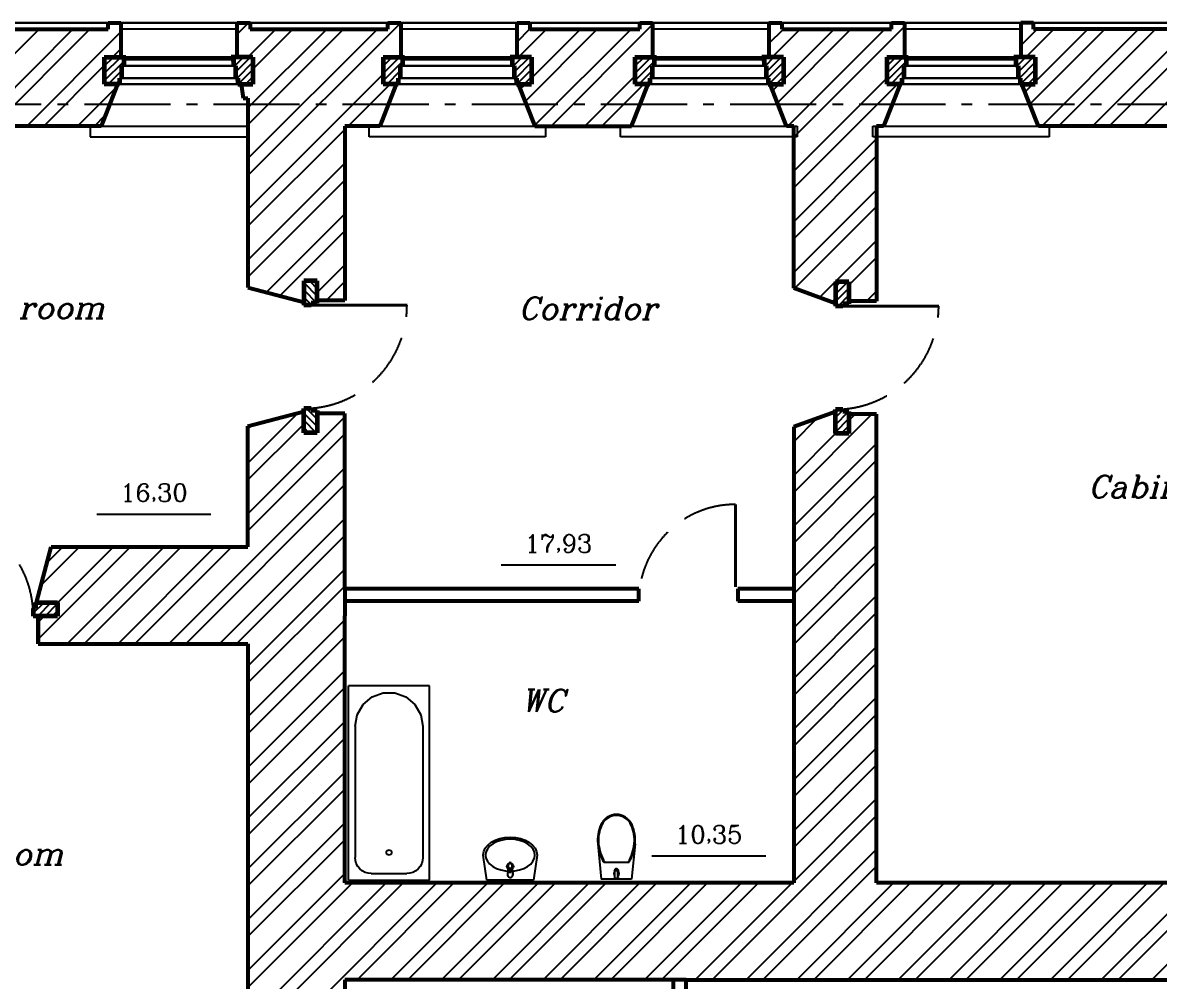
# Model space of a CAD drawing. Header units: millimetres. Extents: x 60 to 102290, y 34 to 65730.
# Drawn here: x 64917 to 75478, y 17427 to 26333 of the extents above; entities that cross this region are included whole.
import ezdxf
from ezdxf.enums import TextEntityAlignment as Align

# ---------------------------------------------------------------- set-up
doc = ezdxf.new("R2010")
doc.units = ezdxf.units.MM
doc.linetypes.add('GOST2.303 4', pattern=[7, 5, -2, 0])
doc.linetypes.add('GOST2.303 6', pattern=[12, 8, -1.5, 1, -1.5])
doc.layers.add('axes', color=40, linetype='GOST2.303 6')
doc.layers.add('text', color=177, linetype='Continuous')
doc.styles.add('GOST 2.304', font='romanc.shx', dxfattribs={"oblique": 15})

msp = doc.modelspace()

# ---------------------------------------------------------------- linework, layer by layer
at = {"lineweight": 30, "ltscale": 100}
for p, q in [((61880.6, 26333.3), (100600.6, 26333.3)), ((71850.3, 26333.3), (71850.3, 26083.3)), ((67275.3, 26273.3), (67040.3, 26273.3)), ((68050.6, 26273.3), (68300.6, 26273.3)), ((69860.6, 26273.3), (69640.6, 26273.3)), ((72200.6, 26273.3), (71980.6, 26273.3)), ((72730.6, 26273.3), (72980.6, 26273.3)), ((74540.6, 26273.3), (74320.6, 26273.3)), ((65875.3, 26013.3), (66854.9, 26013.3)), ((65875.3, 25990.3), (66854.9, 25990.3)), ((68465.3, 26013.3), (69444.9, 26013.3)), ((68465.3, 25990.3), (69444.9, 25990.3)), ((70770.3, 26075.8), (70770.3, 26020.8)), ((70805.3, 26013.3), (71784.9, 26013.3)), ((70805.3, 25990.3), (71784.9, 25990.3)), ((73145.3, 26013.3), (74124.9, 26013.3)), ((73145.3, 25990.3), (74124.9, 25990.3)), ((65855.3, 25934.3), (66874.9, 25934.3)), ((68445.3, 25934.3), (69464.9, 25934.3)), ((70785.3, 25934.3), (71804.9, 25934.3)), ((73125.3, 25934.3), (74144.9, 25934.3)), ((65835.3, 25819.3), (66894.9, 25819.3)), ((68425.3, 25819.3), (69484.9, 25819.3)), ((70765.3, 25819.3), (71824.9, 25819.3)), ((73105.3, 25819.3), (74164.9, 25819.3)), ((65815.3, 25763.3), (66914.9, 25763.3)), ((68405.3, 25763.3), (69504.9, 25763.3)), ((70745.3, 25763.3), (71844.9, 25763.3)), ((71912.9, 25633.3), (71885.3, 25703.3)), ((73017.4, 25633.3), (73045, 25703.3)), ((73085.3, 25763.3), (74184.9, 25763.3)), ((67010.3, 25623.3), (67010.3, 25373.3)), ((72850.6, 23876.3), (72850.6, 24126.3)), ((67910.3, 23753.3), (67910.3, 23873.3)), ((72850.6, 23866.3), (72850.6, 23746.3)), ((72468.1, 23724.3), (72210.6, 23818.7)), ((67660.3, 23753.3), (67910.3, 23753.3)), ((67270.3, 22652.3), (67390.3, 22683.9)), ((67010.3, 22454.3), (67010.3, 22583.8)), ((67910.3, 22323.3), (67910.3, 22573.3)), ((72080.6, 22577.3), (72080.6, 22447.3)), ((65321, 21463.3), (65441, 21463.3)), ((65147.3, 21333.3), (65115.6, 21213.3)), ((65113, 21203.3), (65081.4, 21083.3)), ((65061, 20563.3), (65061, 20813.3)), ((65181, 20563.3), (65061, 20563.3)), ((65311, 20563.3), (65191, 20563.3)), ((65571, 20563.3), (65321, 20563.3))]:
    msp.add_line(p, q, dxfattribs=at)
at = {"lineweight": 53, "ltscale": 40}
for p, q in [((65710.3, 26273.3), (65710.3, 26333.3)), ((65710.3, 26333.3), (65830.3, 26333.3)), ((65830.3, 26333.3), (65830.3, 26013.3)), ((66910.3, 26013.3), (66910.3, 26333.3)), ((66910.3, 26333.3), (67030.3, 26333.3)), ((67030.3, 26333.3), (67030.3, 26273.3)), ((68310.3, 26273.3), (68310.3, 26333.3)), ((68310.3, 26333.3), (68430.3, 26333.3)), ((68430.3, 26333.3), (68430.3, 26013.3)), ((69510.3, 26013.3), (69510.3, 26333.3)), ((69510.3, 26333.3), (69630.3, 26333.3)), ((69630.3, 26333.3), (69630.3, 26273.3)), ((70650.3, 26273.3), (70650.3, 26333.3)), ((70650.3, 26333.3), (70770.3, 26333.3)), ((70770.3, 26333.3), (70770.3, 26013.3)), ((71850.3, 26333.3), (71970.3, 26333.3)), ((71850.3, 26333.3), (71850.3, 26013.3)), ((71970.3, 26333.3), (71970.3, 26273.3)), ((72990.3, 26273.3), (72990.3, 26333.3)), ((72990.3, 26333.3), (73110.3, 26333.3)), ((73110.3, 26333.3), (73110.3, 26013.3)), ((74310.3, 26333.3), (74190.3, 26333.3)), ((74190.3, 26333.3), (74190.3, 26013.3)), ((74310.3, 26273.3), (74310.3, 26333.3)), ((64415.7, 26273.3), (65710.3, 26273.3)), ((67030.3, 26273.3), (68310.3, 26273.3)), ((69630.3, 26273.3), (70650.3, 26273.3)), ((71970.3, 26273.3), (72990.3, 26273.3)), ((75850.3, 26273.3), (74310.3, 26273.3)), ((65798.6, 25763.3), (65644.9, 25373.3)), ((66945.6, 25763.3), (66966.6, 25633.3)), ((68388.6, 25763.3), (68234.9, 25373.3)), ((69521.6, 25763.3), (69675.3, 25373.3)), ((70574.9, 25373.3), (70728.6, 25763.3)), ((72015.3, 25373.3), (71861.6, 25763.3)), ((73068.6, 25763.3), (72914.9, 25373.3)), ((74355.3, 25373.3), (74201.6, 25763.3)), ((66966.6, 25633.3), (67010.3, 25633.3)), ((67010.3, 25633.3), (67010.3, 23873.8)), ((65644.9, 25373.3), (64475.7, 25373.3)), ((68234.9, 25373.3), (67910.6, 25373.3)), ((67910.6, 25373.3), (67910.6, 23753.3)), ((69675.3, 25373.3), (70574.9, 25373.3)), ((72080.6, 25373.3), (72015.3, 25373.3)), ((72080.6, 23866.3), (72080.6, 25373.3)), ((72914.9, 25373.3), (72850.6, 25373.3)), ((72850.6, 25373.3), (72850.6, 23746.3)), ((75774.9, 25373.3), (74355.3, 25373.3)), ((67010.3, 23873.8), (67527.8, 23737.5)), ((72468.1, 23724.3), (72080.6, 23866.3)), ((67910.6, 23753.3), (67652.8, 23753.3)), ((72850.6, 23746.3), (72593.1, 23746.3)), ((67010.3, 22583.8), (67527.8, 22720.1)), ((72468.1, 22719.3), (72080.6, 22577.3)), ((67910.3, 22703.3), (67652.8, 22703.3)), ((67910.3, 21073.3), (67910.3, 22703.3)), ((72850.6, 22696.3), (72593.1, 22696.3)), ((72850.6, 18340.5), (72850.6, 22696.3)), ((67010.3, 21463.3), (67010.3, 22583.8)), ((72080.6, 22577.3), (72080.6, 21073.3)), ((65045.2, 20945.8), (65181.5, 21463.3)), ((65181.5, 21463.3), (67010.3, 21463.3)), ((67910.3, 21073.3), (67910.3, 20823.3)), ((70640.6, 21073.3), (67910.3, 21073.3)), ((70640.6, 20957.5), (70640.6, 21073.3)), ((72080.6, 21073.3), (71560.6, 21073.3)), ((71560.6, 21073.3), (71560.6, 20957.5)), ((72080.6, 21073.3), (72080.6, 20823.3)), ((70640.6, 20957.5), (67910.3, 20957.5)), ((72080.6, 20957.5), (71560.6, 20957.5)), ((65061, 20563.3), (65061, 20820.8)), ((65061, 20820.8), (65061, 20563.3)), ((67910.3, 18340.5), (67910.3, 20823.3)), ((72080.6, 20823.3), (72080.6, 18340.5)), ((65061, 20563.3), (67010.3, 20563.3)), ((67010.3, 20563.3), (67010.3, 16653.3)), ((72080.6, 18340.5), (67910.3, 18340.5)), ((78060.6, 18340.5), (72850.6, 18340.5)), ((71080.3, 17440.5), (67910.3, 17440.5)), ((67910.3, 17440.5), (67910.3, 15093.3)), ((70964.5, 15542.5), (70964.5, 17440.5)), ((71080.3, 15426.6), (71080.3, 17440.5)), ((71080.3, 17440.5), (78060.6, 17440.5))]:
    msp.add_line(p, q, dxfattribs=at)
at = {"lineweight": 25, "ltscale": 100}
for p, q in [((66910.3, 26228), (67015.6, 26333.3)), ((67010.3, 24913.6), (68430, 26333.3)), ((69827.3, 25373.3), (70770.3, 26316.3)), ((72080.6, 25269.3), (73110.3, 26299)), ((75013.4, 25373.3), (75970.3, 26330.2)), ((64389.2, 25592.8), (65069.7, 26273.3)), ((64484.1, 25373.3), (65384.1, 26273.3)), ((64641.2, 25373.3), (65541.2, 26273.3)), ((64955.5, 25373.3), (65830.3, 26248.1)), ((66910.3, 26273.3), (65830.3, 26273.3)), ((67009.9, 26013.3), (67269.9, 26273.3)), ((67010.3, 25542.2), (67741.4, 26273.3)), ((67010.3, 25070.8), (68212.8, 26273.3)), ((67010.3, 25385.1), (67898.5, 26273.3)), ((67054.9, 25901.2), (67427.1, 26273.3)), ((69510.3, 26273.3), (68430.3, 26273.3)), ((69510.3, 26156.4), (69630.3, 26276.4)), ((69524.4, 26013.3), (69784.4, 26273.3)), ((69585, 25602.5), (70255.8, 26273.3)), ((69644.9, 25819.6), (70098.7, 26273.3)), ((69673.8, 25377), (70570.2, 26273.3)), ((71850.3, 26273.3), (70770.3, 26273.3)), ((71850.3, 26139.1), (71984.5, 26273.3)), ((71881.7, 26013.3), (72141.7, 26273.3)), ((71929.9, 25590), (72613.2, 26273.3)), ((71984.9, 25802.2), (72456, 26273.3)), ((72027.5, 25373.3), (72927.5, 26273.3)), ((74190.3, 26273.3), (73110.3, 26273.3)), ((74190.3, 26121.7), (74341.9, 26273.3)), ((74239, 26013.3), (74499, 26273.3)), ((74274.8, 25577.6), (74970.5, 26273.3)), ((74324.9, 25784.9), (74813.3, 26273.3)), ((74384.8, 25373.3), (75284.8, 26273.3)), ((74541.9, 25373.3), (75441.9, 26273.3)), ((74856.2, 25373.3), (75756.3, 26273.3)), ((65752.7, 26013.3), (65830.3, 26090.9)), ((65675.3, 25995.8), (65692.8, 26013.3)), ((65675.3, 25928.4), (65760.2, 26013.3)), ((65675.3, 25861.1), (65827.5, 26013.3)), ((65871.9, 25990.3), (65875.3, 25993.7)), ((66874.9, 25988.1), (66900.1, 26013.3)), ((66888.5, 25934.3), (66967.5, 26013.3)), ((66894.9, 25873.4), (67034.8, 26013.3)), ((68265.3, 25995.8), (68282.8, 26013.3)), ((68265.3, 25928.4), (68350.2, 26013.3)), ((68265.3, 25861.1), (68417.5, 26013.3)), ((68424.3, 26013.3), (68430.3, 26019.3)), ((68461.9, 25990.3), (68465.3, 25993.7)), ((69464.9, 25988.1), (69490.1, 26013.3)), ((69478.5, 25934.3), (69557.5, 26013.3)), ((69484.9, 25873.4), (69624.8, 26013.3)), ((70605.3, 25995.8), (70622.8, 26013.3)), ((70605.3, 25928.4), (70690.2, 26013.3)), ((70605.3, 25861.1), (70757.5, 26013.3)), ((70801.9, 25990.3), (70805.3, 25993.7)), ((71804.9, 25988.1), (71830.1, 26013.3)), ((71818.5, 25934.3), (71897.5, 26013.3)), ((71824.9, 25873.4), (71964.8, 26013.3)), ((72945.3, 25995.8), (72962.8, 26013.3)), ((72945.3, 25928.4), (73030.2, 26013.3)), ((72945.3, 25861.1), (73097.5, 26013.3)), ((73141.9, 25990.3), (73145.3, 25993.7)), ((74144.9, 25988.1), (74170.1, 26013.3)), ((74158.5, 25934.3), (74237.5, 26013.3)), ((74164.9, 25873.4), (74304.8, 26013.3)), ((65112.7, 25373.3), (65675.3, 25935.9)), ((65675.3, 25793.7), (65855.3, 25973.7)), ((65712.2, 25763.3), (65835.3, 25886.4)), ((66908.2, 25819.3), (67054.9, 25966.1)), ((66919.5, 25763.3), (67054.9, 25898.7)), ((68265.3, 25793.7), (68445.3, 25973.7)), ((68302.2, 25763.3), (68425.3, 25886.4)), ((69498.2, 25819.3), (69644.9, 25966.1)), ((69509.5, 25763.3), (69644.9, 25898.7)), ((70605.3, 25793.7), (70785.3, 25973.7)), ((70642.2, 25763.3), (70765.3, 25886.4)), ((71838.2, 25819.3), (71984.9, 25966.1)), ((71849.5, 25763.3), (71984.9, 25898.7)), ((72945.3, 25793.7), (73125.3, 25973.7)), ((72982.2, 25763.3), (73105.3, 25886.4)), ((74178.2, 25819.3), (74324.9, 25966.1)), ((74189.5, 25763.3), (74324.9, 25898.7)), ((65779.6, 25763.3), (65815.3, 25799)), ((66986.9, 25763.3), (67054.9, 25831.4)), ((67010.3, 24599.3), (68265.3, 25854.3)), ((68369.6, 25763.3), (68405.3, 25799)), ((69576.9, 25763.3), (69644.9, 25831.4)), ((70141.6, 25373.3), (70605.3, 25837)), ((70709.6, 25763.3), (70745.3, 25799)), ((71916.9, 25763.3), (71984.9, 25831.4)), ((72080.6, 24955), (72945.3, 25819.7)), ((73049.6, 25763.3), (73085.3, 25799)), ((74256.9, 25763.3), (74324.9, 25831.4)), ((75327.7, 25373.3), (75805.3, 25850.9)), ((65427, 25373.3), (65786.6, 25733)), ((67054.2, 25763.3), (67054.9, 25764)), ((67941.5, 25373.3), (68331.5, 25763.3)), ((69540.6, 25715.2), (69588.7, 25763.3)), ((69644.2, 25763.3), (69644.9, 25764)), ((70298.8, 25373.3), (70688.8, 25763.3)), ((71885.5, 25702.8), (71946, 25763.3)), ((71984.2, 25763.3), (71984.9, 25764)), ((72080.6, 24797.9), (73046.1, 25763.3)), ((74230.4, 25690.4), (74303.3, 25763.3)), ((74324.2, 25763.3), (74324.9, 25764)), ((65584.1, 25373.3), (65684.5, 25473.6)), ((65644.9, 25373.3), (65544.9, 25373.3)), ((65544.9, 25373.3), (65544.9, 25273.3)), ((65644.9, 25373.3), (67010.3, 25373.3)), ((68135, 25273.3), (68135, 25373.3)), ((68135, 25373.3), (69775.3, 25373.3)), ((68234.9, 25373.3), (69675.3, 25373.3)), ((69675.3, 25373.3), (69775.3, 25373.3)), ((69775.3, 25373.3), (69775.3, 25273.3)), ((70472.4, 25273.3), (70472.4, 25373.3)), ((70472.4, 25373.3), (72112.7, 25373.3)), ((70574.9, 25373.3), (72015.3, 25373.3)), ((72012.7, 25373.3), (72112.7, 25373.3)), ((72112.7, 25373.3), (72112.7, 25273.3)), ((72815, 25273.3), (72815, 25373.3)), ((72815, 25373.3), (74455.3, 25373.3)), ((72914.9, 25373.3), (74355.3, 25373.3)), ((74355.3, 25373.3), (74455.3, 25373.3)), ((74455.3, 25373.3), (74455.3, 25273.3)), ((65544.9, 25273.3), (67010.3, 25273.3)), ((67010.3, 24442.1), (67910.6, 25342.5)), ((69775.3, 25273.3), (68135, 25273.3)), ((72112.7, 25273.3), (70472.4, 25273.3)), ((72080.6, 24483.6), (72850.6, 25253.6)), ((74455.3, 25273.3), (72815, 25273.3)), ((67010.3, 24127.8), (67910.6, 25028.2)), ((72080.6, 24326.4), (72850.6, 25096.4)), ((67010.3, 23970.7), (67910.6, 24871)), ((72080.6, 24012.1), (72850.6, 24782.1)), ((72089, 23863.3), (72850.6, 24624.9)), ((67182.4, 23828.5), (67910.6, 24556.7)), ((67306.8, 23795.7), (67910.6, 24399.6)), ((72319, 23779), (72850.6, 24310.6)), ((67652.8, 23827.4), (67910.6, 24085.3)), ((72593.1, 23896), (72850.6, 24153.5)), ((67527.8, 23919.1), (67652.8, 23794.1)), ((67580.6, 23933.7), (67652.8, 23861.4)), ((67647.9, 23933.7), (67652.8, 23928.8)), ((67735.8, 23753.3), (67910.6, 23928.1)), ((72468.1, 23877.6), (72516.2, 23925.7)), ((72468.1, 23810.2), (72583.6, 23925.7)), ((72468.1, 23742.9), (72593.1, 23867.9)), ((67527.8, 23851.7), (67650.8, 23728.7)), ((67527.8, 23784.4), (67596.8, 23715.4)), ((72434, 23736.8), (72468.1, 23771)), ((72493.3, 23700.7), (72593.1, 23800.5)), ((72757.8, 23746.3), (72850.6, 23839.2)), ((67527.8, 23717), (67536.1, 23708.7)), ((72580.6, 23720.7), (72593.1, 23733.2)), ((67010.3, 22242), (67474.3, 22706)), ((67527.8, 22706.7), (67652.8, 22581.7)), ((67552.9, 22749), (67652.8, 22649.1)), ((67640.3, 22729), (67652.8, 22716.4)), ((72468.1, 22732.6), (72476.5, 22741)), ((72468.1, 22665.3), (72537.1, 22734.3)), ((72468.1, 22597.9), (72591.2, 22721)), ((67010.3, 21770.5), (67910.3, 22670.5)), ((67010.3, 22084.8), (67527.8, 22602.3)), ((67527.8, 22639.4), (67643.2, 22524)), ((72080.6, 21969.1), (72807.9, 22696.3)), ((72080.6, 22440.5), (72296.5, 22656.4)), ((72468.1, 22530.6), (72593.1, 22655.6)), ((72593.1, 22638.7), (72650.7, 22696.3)), ((67010.3, 22556.3), (67047.6, 22593.6)), ((67010.3, 21613.4), (67910.3, 22513.4)), ((67527.8, 22572), (67575.9, 22524)), ((72080.6, 22126.2), (72470.4, 22516)), ((72520.9, 22516), (72593.1, 22588.2)), ((72588.3, 22516), (72593.1, 22520.9)), ((72080.6, 21654.8), (72850.6, 22424.8)), ((66274.5, 20563.3), (67910.3, 22199.1)), ((72080.6, 21497.6), (72850.6, 22267.6)), ((66431.7, 20563.3), (67910.3, 22041.9)), ((72080.6, 21183.3), (72850.6, 21953.3)), ((72080.6, 21026.2), (72850.6, 21796.2)), ((66746, 20563.3), (67910.3, 21727.6)), ((66903.2, 20563.3), (67910.3, 21570.4)), ((65061, 20607), (65917.3, 21463.3)), ((65087, 21104.4), (65445.8, 21463.3)), ((65143.2, 21317.8), (65288.7, 21463.3)), ((65240.3, 20943.5), (65760.2, 21463.3)), ((65331.6, 20563.3), (66231.6, 21463.3)), ((65488.8, 20563.3), (66388.8, 21463.3)), ((65803.1, 20563.3), (66703.1, 21463.3)), ((65960.2, 20563.3), (66860.2, 21463.3)), ((72080.6, 20711.8), (72850.6, 21481.8)), ((67010.3, 20356.1), (67910.3, 21256.1)), ((72080.6, 20554.7), (72850.6, 21324.7)), ((67010.3, 20199), (67910.3, 21099)), ((65015.3, 20845.9), (65115.2, 20945.8)), ((65035.3, 20933.3), (65047.9, 20945.8)), ((65057.6, 20820.8), (65182.6, 20945.8)), ((65124.9, 20820.8), (65240.3, 20936.2)), ((72080.6, 20240.4), (72850.6, 21010.4)), ((65061, 20764.1), (65117.7, 20820.8)), ((65192.3, 20820.8), (65240.3, 20868.9)), ((72080.6, 20083.2), (72850.6, 20853.2)), ((67010.3, 19884.7), (67910.3, 20784.7)), ((67010.3, 19727.5), (67910.3, 20627.5)), ((72080.6, 19768.9), (72850.6, 20538.9)), ((72080.6, 19611.8), (72850.6, 20381.8)), ((67010.3, 19413.2), (67910.3, 20313.2)), ((67010.3, 19256), (67910.3, 20156)), ((72080.6, 19297.5), (72850.6, 20067.5)), ((72080.6, 19140.3), (72850.6, 19910.3)), ((67010.3, 18941.7), (67910.3, 19841.7)), ((67010.3, 18784.6), (67910.3, 19684.6)), ((72080.6, 18826), (72850.6, 19596)), ((72080.6, 18668.8), (72850.6, 19438.8)), ((67010.3, 18470.3), (67910.3, 19370.3)), ((67010.3, 18313.1), (67910.3, 19213.1)), ((72080.6, 18354.5), (72850.6, 19124.5)), ((71323.7, 17440.5), (72850.6, 18967.4)), ((67010.3, 17998.8), (67910.3, 18898.8)), ((67010.3, 17841.7), (67910.3, 18741.7)), ((71638.1, 17440.5), (72850.6, 18653.1)), ((71795.2, 17440.5), (72850.6, 18495.9)), ((67010.3, 17527.4), (67910.3, 18427.4)), ((66179.2, 15753.3), (68766.3, 18340.5)), ((67010.3, 17055.9), (68294.9, 18340.5)), ((67010.3, 17370.2), (67980.6, 18340.5)), ((67010.3, 16898.7), (68452, 18340.5)), ((68023.5, 17440.5), (68923.5, 18340.5)), ((68337.8, 17440.5), (69237.8, 18340.5)), ((68495, 17440.5), (69395, 18340.5)), ((68809.3, 17440.5), (69709.3, 18340.5)), ((68966.4, 17440.5), (69866.4, 18340.5)), ((69280.7, 17440.5), (70180.7, 18340.5)), ((69437.9, 17440.5), (70337.9, 18340.5)), ((69752.2, 17440.5), (70652.2, 18340.5)), ((69909.4, 17440.5), (70809.4, 18340.5)), ((70223.7, 17440.5), (71123.7, 18340.5)), ((70380.8, 17440.5), (71280.8, 18340.5)), ((70695.1, 17440.5), (71595.1, 18340.5)), ((70852.3, 17440.5), (71752.3, 18340.5)), ((71166.6, 17440.5), (72066.6, 18340.5)), ((72109.5, 17440.5), (73009.5, 18340.5)), ((72266.7, 17440.5), (73166.7, 18340.5)), ((72581, 17440.5), (73481, 18340.5)), ((72738.1, 17440.5), (73638.1, 18340.5)), ((73052.4, 17440.5), (73952.4, 18340.5)), ((73209.6, 17440.5), (74109.6, 18340.5)), ((73523.9, 17440.5), (74423.9, 18340.5)), ((73681.1, 17440.5), (74581.1, 18340.5)), ((73995.4, 17440.5), (74895.4, 18340.5)), ((74152.5, 17440.5), (75052.5, 18340.5)), ((74466.8, 17440.5), (75366.8, 18340.5)), ((74624, 17440.5), (75524, 18340.5)), ((74938.3, 17440.5), (75838.3, 18340.5)), ((75095.4, 17440.5), (75995.4, 18340.5)), ((75409.8, 17440.5), (76309.8, 18340.5))]:
    msp.add_line(p, q, dxfattribs=at)
at = {"lineweight": 60, "ltscale": 100}
for p, q in [((65675.3, 26013.3), (65875.3, 26013.3)), ((65675.3, 26013.3), (65675.3, 25763.3)), ((65855.3, 25990.3), (65855.3, 25934.3)), ((65855.3, 25990.3), (65875.3, 25990.3)), ((65875.3, 26013.3), (65875.3, 25990.3)), ((67054.9, 26013.3), (66854.9, 26013.3)), ((66854.9, 26013.3), (66854.9, 25990.3)), ((66874.9, 25990.3), (66854.9, 25990.3)), ((66874.9, 25990.3), (66874.9, 25934.3)), ((67054.9, 26013.3), (67054.9, 25763.3)), ((68265.3, 26013.3), (68465.3, 26013.3)), ((68265.3, 26013.3), (68265.3, 25763.3)), ((68445.3, 25990.3), (68445.3, 25934.3)), ((68445.3, 25990.3), (68465.3, 25990.3)), ((68465.3, 26013.3), (68465.3, 25990.3)), ((69644.9, 26013.3), (69444.9, 26013.3)), ((69444.9, 26013.3), (69444.9, 25990.3)), ((69464.9, 25990.3), (69444.9, 25990.3)), ((69464.9, 25990.3), (69464.9, 25934.3)), ((69644.9, 26013.3), (69644.9, 25763.3)), ((70605.3, 26013.3), (70805.3, 26013.3)), ((70605.3, 26013.3), (70605.3, 25763.3)), ((70785.3, 25990.3), (70785.3, 25934.3)), ((70785.3, 25990.3), (70805.3, 25990.3)), ((70805.3, 26013.3), (70805.3, 25990.3)), ((71984.9, 26013.3), (71784.9, 26013.3)), ((71784.9, 26013.3), (71784.9, 25990.3)), ((71804.9, 25990.3), (71784.9, 25990.3)), ((71804.9, 25990.3), (71804.9, 25934.3)), ((71984.9, 26013.3), (71984.9, 25763.3)), ((72945.3, 26013.3), (73145.3, 26013.3)), ((72945.3, 26013.3), (72945.3, 25763.3)), ((73125.3, 25990.3), (73125.3, 25934.3)), ((73125.3, 25990.3), (73145.3, 25990.3)), ((73145.3, 26013.3), (73145.3, 25990.3)), ((74324.9, 26013.3), (74124.9, 26013.3)), ((74124.9, 26013.3), (74124.9, 25990.3)), ((74144.9, 25990.3), (74124.9, 25990.3)), ((74144.9, 25990.3), (74144.9, 25934.3)), ((74324.9, 26013.3), (74324.9, 25763.3)), ((65835.3, 25934.3), (65835.3, 25819.3)), ((65835.3, 25934.3), (65855.3, 25934.3)), ((66894.9, 25934.3), (66874.9, 25934.3)), ((66894.9, 25934.3), (66894.9, 25819.3)), ((68425.3, 25934.3), (68425.3, 25819.3)), ((68425.3, 25934.3), (68445.3, 25934.3)), ((69484.9, 25934.3), (69464.9, 25934.3)), ((69484.9, 25934.3), (69484.9, 25819.3)), ((70765.3, 25934.3), (70765.3, 25819.3)), ((70765.3, 25934.3), (70785.3, 25934.3)), ((71824.9, 25934.3), (71804.9, 25934.3)), ((71824.9, 25934.3), (71824.9, 25819.3)), ((73105.3, 25934.3), (73105.3, 25819.3)), ((73105.3, 25934.3), (73125.3, 25934.3)), ((74164.9, 25934.3), (74144.9, 25934.3)), ((74164.9, 25934.3), (74164.9, 25819.3)), ((65815.3, 25819.3), (65815.3, 25763.3)), ((65835.3, 25819.3), (65815.3, 25819.3)), ((66894.9, 25819.3), (66914.9, 25819.3)), ((66914.9, 25819.3), (66914.9, 25763.3)), ((68405.3, 25819.3), (68405.3, 25763.3)), ((68425.3, 25819.3), (68405.3, 25819.3)), ((69484.9, 25819.3), (69504.9, 25819.3)), ((69504.9, 25819.3), (69504.9, 25763.3)), ((70745.3, 25819.3), (70745.3, 25763.3)), ((70765.3, 25819.3), (70745.3, 25819.3)), ((71824.9, 25819.3), (71844.9, 25819.3)), ((71844.9, 25819.3), (71844.9, 25763.3)), ((73085.3, 25819.3), (73085.3, 25763.3)), ((73105.3, 25819.3), (73085.3, 25819.3)), ((74164.9, 25819.3), (74184.9, 25819.3)), ((74184.9, 25819.3), (74184.9, 25763.3)), ((65815.3, 25763.3), (65675.3, 25763.3)), ((66914.9, 25763.3), (67054.9, 25763.3)), ((68405.3, 25763.3), (68265.3, 25763.3)), ((69504.9, 25763.3), (69644.9, 25763.3)), ((70745.3, 25763.3), (70605.3, 25763.3)), ((71844.9, 25763.3), (71984.9, 25763.3)), ((73085.3, 25763.3), (72945.3, 25763.3)), ((74184.9, 25763.3), (74324.9, 25763.3)), ((67527.8, 23933.7), (67527.8, 23708.7)), ((67652.8, 23933.7), (67527.8, 23933.7)), ((67652.8, 23728.7), (67652.8, 23933.7)), ((72468.1, 23925.7), (72468.1, 23700.7)), ((72593.1, 23925.7), (72468.1, 23925.7)), ((72593.1, 23925.7), (72593.1, 23720.7)), ((67596.8, 23708.7), (67527.8, 23708.7)), ((67596.8, 23708.7), (67596.8, 23728.7)), ((67652.8, 23728.7), (67596.8, 23728.7)), ((72537.1, 23700.7), (72468.1, 23700.7)), ((72537.1, 23700.7), (72537.1, 23720.7)), ((72593.1, 23720.7), (72537.1, 23720.7)), ((67527.8, 22524), (67527.8, 22749)), ((67596.8, 22749), (67527.8, 22749)), ((67596.8, 22749), (67596.8, 22729)), ((67652.8, 22729), (67596.8, 22729)), ((67652.8, 22729), (67652.8, 22524)), ((72468.1, 22516), (72468.1, 22741)), ((72537.1, 22741), (72468.1, 22741)), ((72537.1, 22741), (72537.1, 22721)), ((72593.1, 22721), (72537.1, 22721)), ((72593.1, 22721), (72593.1, 22516)), ((67652.8, 22524), (67527.8, 22524)), ((72593.1, 22516), (72468.1, 22516)), ((65035.3, 20945.8), (65240.3, 20945.8)), ((65035.3, 20945.8), (65035.3, 20889.8)), ((65240.3, 20945.8), (65240.3, 20820.8)), ((65015.3, 20889.8), (65035.3, 20889.8)), ((65015.3, 20889.8), (65015.3, 20820.8)), ((65240.3, 20820.8), (65015.3, 20820.8))]:
    msp.add_line(p, q, dxfattribs=at)
at = {"lineweight": 40, "ltscale": 100}
for p, q in [((67527.8, 23708.7), (68487.8, 23708.7)), ((72468.1, 23700.7), (73428.1, 23700.7)), ((71540.6, 21091.6), (71540.6, 21857.5))]:
    msp.add_line(p, q, dxfattribs=at)
at = {"linetype": 'ByBlock'}
for p, q in [((68695.5, 20172.2), (67945.5, 20172.2)), ((67945.5, 18367.3), (67945.5, 20172.2)), ((68695.5, 18367.3), (68695.5, 20172.2)), ((68079.2, 19999.2), (68163, 20069.7)), ((68163, 20069.7), (68265.8, 20107.3)), ((68265.8, 20107.3), (68375.2, 20107.3)), ((68375.2, 20107.3), (68478, 20069.7)), ((68478, 20069.7), (68561.8, 19999.2)), ((68024.5, 19904.2), (68079.2, 19999.2)), ((68561.8, 19999.2), (68616.5, 19904.2)), ((68005.5, 19796.2), (68024.5, 19904.2)), ((68616.5, 19904.2), (68635.5, 19796.2)), ((68005.5, 19796.2), (68005.5, 18577.9)), ((68635.5, 19796.2), (68635.5, 18577.9)), ((70314.2, 18919.4), (70300.3, 18900.2)), ((70314.2, 18919.4), (70300.3, 18900.2)), ((70320, 18913.7), (70306.8, 18895.5)), ((70330.4, 18936.2), (70314.2, 18919.4)), ((70330.4, 18936.2), (70314.2, 18919.4)), ((70335.4, 18929.7), (70320, 18913.7)), ((70348.6, 18950.5), (70330.4, 18936.2)), ((70348.6, 18950.5), (70330.4, 18936.2)), ((70352.7, 18943.3), (70335.4, 18929.7)), ((70368.4, 18961.8), (70348.6, 18950.5)), ((70368.4, 18961.8), (70348.6, 18950.5)), ((70371.6, 18954.1), (70352.7, 18943.3)), ((70389.5, 18970.1), (70368.4, 18961.8)), ((70389.5, 18970.1), (70368.4, 18961.8)), ((70391.6, 18962), (70371.6, 18954.1)), ((70411.4, 18975.2), (70389.5, 18970.1)), ((70411.4, 18975.2), (70389.5, 18970.1)), ((70412.5, 18966.8), (70391.6, 18962)), ((70433.8, 18976.9), (70411.4, 18975.2)), ((70433.8, 18976.9), (70411.4, 18975.2)), ((70433.8, 18968.4), (70412.5, 18966.8)), ((70456.1, 18975.2), (70433.8, 18976.9)), ((70455.1, 18966.8), (70433.8, 18968.4)), ((70475.9, 18962), (70455.1, 18966.8)), ((70478.1, 18970.1), (70456.1, 18975.2)), ((70496, 18954.1), (70475.9, 18962)), ((70499.1, 18961.8), (70478.1, 18970.1)), ((70514.9, 18943.3), (70496, 18954.1)), ((70519, 18950.5), (70499.1, 18961.8)), ((70532.2, 18929.7), (70514.9, 18943.3)), ((70537.1, 18936.2), (70519, 18950.5)), ((70547.6, 18913.7), (70532.2, 18929.7)), ((70553.3, 18919.4), (70537.1, 18936.2)), ((70560.8, 18895.5), (70547.6, 18913.7)), ((70567.2, 18900.2), (70553.3, 18919.4)), ((70267.6, 18816.4), (70263.3, 18794.5)), ((70273.4, 18837.8), (70267.6, 18816.4)), ((70275.2, 18814.3), (70271, 18793)), ((70280.5, 18858.8), (70273.4, 18837.8)), ((70280.8, 18835.2), (70275.2, 18814.3)), ((70289, 18879.2), (70280.5, 18858.8)), ((70287.7, 18855.6), (70280.8, 18835.2)), ((70296, 18875.5), (70287.7, 18855.6)), ((70300.3, 18900.2), (70289, 18879.2)), ((70300.3, 18900.2), (70289, 18879.2)), ((70306.8, 18895.5), (70296, 18875.5)), ((70571.6, 18875.5), (70560.8, 18895.5)), ((70578.5, 18879.2), (70567.2, 18900.2)), ((70579.8, 18855.6), (70571.6, 18875.5)), ((70587, 18858.8), (70578.5, 18879.2)), ((70586.8, 18835.2), (70579.8, 18855.6)), ((70592.4, 18814.3), (70586.8, 18835.2)), ((70594.2, 18837.8), (70587, 18858.8)), ((70596.6, 18793), (70592.4, 18814.3)), ((70599.9, 18816.4), (70594.2, 18837.8)), ((70604.2, 18794.5), (70599.9, 18816.4)), ((69215.2, 18663.5), (69238.4, 18692.6)), ((69238.4, 18692.6), (69269.6, 18718.1)), ((69284.3, 18703.2), (69255.7, 18680.9)), ((69269.6, 18718.1), (69307.5, 18739)), ((69319.1, 18721.5), (69284.3, 18703.2)), ((69307.5, 18739), (69350.8, 18754.6)), ((69358.8, 18735.1), (69319.1, 18721.5)), ((69350.8, 18754.6), (69397.7, 18764.1)), ((69401.8, 18743.4), (69358.8, 18735.1)), ((69397.7, 18764.1), (69446.6, 18767.3)), ((69446.6, 18746.2), (69401.8, 18743.4)), ((69446.6, 18767.3), (69495.4, 18764)), ((69491.3, 18743.4), (69446.6, 18746.2)), ((69534.4, 18734.9), (69491.3, 18743.4)), ((69495.4, 18764), (69542.4, 18754.4)), ((69574, 18721.3), (69534.4, 18734.9)), ((69542.4, 18754.4), (69585.6, 18738.8)), ((69608.8, 18702.9), (69574, 18721.3)), ((69585.6, 18738.8), (69623.5, 18717.8)), ((69637.3, 18680.6), (69608.8, 18702.9)), ((69623.5, 18717.8), (69654.6, 18692.2)), ((69654.6, 18692.2), (69677.7, 18663.1)), ((70260.4, 18772.3), (70259, 18750)), ((70259, 18750), (70259, 18727.7)), ((70259, 18727.7), (70260.4, 18705.3)), ((70263.3, 18794.5), (70260.4, 18772.3)), ((70260.4, 18705.3), (70292.8, 18376.9)), ((70260.4, 18705.3), (70263.3, 18682.6)), ((70268.2, 18771.4), (70266.7, 18749.7)), ((70266.7, 18749.7), (70266.7, 18728)), ((70266.7, 18728), (70268.2, 18706.2)), ((70271, 18793), (70268.2, 18771.4)), ((70268.2, 18706.2), (70271.1, 18683.4)), ((70607.1, 18705.3), (70574.7, 18376.9)), ((70596.5, 18683.4), (70599.4, 18706.2)), ((70599.4, 18771.4), (70596.6, 18793)), ((70600.8, 18749.7), (70599.4, 18771.4)), ((70599.4, 18706.2), (70600.8, 18728)), ((70600.8, 18728), (70600.8, 18749.7)), ((70607.1, 18772.3), (70604.2, 18794.5)), ((70604.3, 18682.6), (70607.1, 18705.3)), ((70608.6, 18750), (70607.1, 18772.3)), ((70607.1, 18705.3), (70608.6, 18727.7)), ((70608.6, 18727.7), (70608.6, 18750)), ((68295.5, 18623.9), (68302.8, 18641.6)), ((68302.8, 18606.2), (68295.5, 18623.9)), ((68302.8, 18641.6), (68320.5, 18649)), ((68320.5, 18598.8), (68302.8, 18606.2)), ((68320.5, 18649), (68338.1, 18641.6)), ((68338.1, 18606.2), (68320.5, 18598.8)), ((68338.1, 18641.6), (68345.5, 18623.9)), ((68345.5, 18623.9), (68338.1, 18606.2)), ((69196.1, 18599), (69201, 18631.9)), ((69228, 18367.5), (69196.1, 18599)), ((69201, 18631.9), (69215.2, 18663.5)), ((69221.4, 18627.7), (69217, 18599)), ((69217, 18599), (69221.4, 18570.2)), ((69234.5, 18655.4), (69221.4, 18627.7)), ((69255.7, 18680.9), (69234.5, 18655.4)), ((69658.5, 18655), (69637.3, 18680.6)), ((69671.5, 18627.4), (69658.5, 18655)), ((69696.1, 18598.6), (69664.5, 18367.1)), ((69675.3, 18598.6), (69671.5, 18627.4)), ((69671.5, 18569.8), (69675.3, 18598.6)), ((69677.7, 18663.1), (69692, 18631.5)), ((69692, 18631.5), (69696.1, 18598.6)), ((70263.3, 18682.6), (70267.3, 18660.2)), ((70267.3, 18660.2), (70272.5, 18638)), ((70271.1, 18683.4), (70275.2, 18660.7)), ((70272.5, 18638), (70278.9, 18616.1)), ((70275.2, 18660.7), (70280.5, 18638.4)), ((70278.9, 18616.1), (70286.4, 18594.8)), ((70280.5, 18638.4), (70287.1, 18616.4)), ((70286.4, 18594.8), (70295.1, 18573.9)), ((70287.1, 18616.4), (70294.8, 18594.9)), ((70294.8, 18594.9), (70303.7, 18573.9)), ((70563.8, 18573.9), (70572.7, 18594.9)), ((70572.5, 18573.9), (70581.1, 18594.8)), ((70572.7, 18594.9), (70580.5, 18616.4)), ((70580.5, 18616.4), (70587, 18638.4)), ((70581.1, 18594.8), (70588.6, 18616.1)), ((70587, 18638.4), (70592.4, 18660.7)), ((70588.6, 18616.1), (70595, 18638)), ((70592.4, 18660.7), (70596.5, 18683.4)), ((70595, 18638), (70600.2, 18660.2)), ((70600.2, 18660.2), (70604.3, 18682.6)), ((68008.4, 18548.5), (68005.5, 18577.9)), ((68016.9, 18520.3), (68008.4, 18548.5)), ((68030.7, 18494.3), (68016.9, 18520.3)), ((68049.4, 18471.5), (68030.7, 18494.3)), ((68610.2, 18494.3), (68591.5, 18471.5)), ((68624.1, 18520.3), (68610.2, 18494.3)), ((68632.6, 18548.5), (68624.1, 18520.3)), ((68635.5, 18577.9), (68632.6, 18548.5)), ((69221.4, 18570.2), (69234.4, 18542.5)), ((69234.4, 18542.5), (69255.6, 18517)), ((69255.6, 18517), (69284.1, 18494.7)), ((69284.1, 18494.7), (69318.9, 18476.3)), ((69428.6, 18468.1), (69435.3, 18521)), ((69457.5, 18521), (69464.1, 18468.1)), ((69573.8, 18476.1), (69608.6, 18494.4)), ((69608.6, 18494.4), (69637.2, 18516.7)), ((69637.2, 18516.7), (69658.4, 18542.2)), ((69658.4, 18542.2), (69671.5, 18569.8)), ((70295.1, 18573.9), (70304.8, 18553.5)), ((70303.7, 18573.9), (70313.7, 18553.6)), ((70304.8, 18553.5), (70315.6, 18533.9)), ((70313.7, 18553.6), (70324.8, 18533.9)), ((70315.6, 18533.9), (70552, 18533.9)), ((70542.7, 18533.9), (70553.8, 18553.6)), ((70552, 18533.9), (70562.8, 18553.5)), ((70553.8, 18553.6), (70563.8, 18573.9)), ((70562.8, 18553.5), (70572.5, 18573.9)), ((68072.1, 18452.8), (68049.4, 18471.5)), ((68098.1, 18438.9), (68072.1, 18452.8)), ((68126.2, 18430.4), (68098.1, 18438.9)), ((68155.5, 18427.5), (68126.2, 18430.4)), ((68155.5, 18427.5), (68485.5, 18427.5)), ((68514.7, 18430.4), (68485.5, 18427.5)), ((68542.9, 18438.9), (68514.7, 18430.4)), ((68568.8, 18452.8), (68542.9, 18438.9)), ((68591.5, 18471.5), (68568.8, 18452.8)), ((69318.9, 18476.3), (69358.5, 18462.6)), ((69358.5, 18462.6), (69401.6, 18454.2)), ((69401.6, 18454.2), (69446.3, 18451.4)), ((69425.3, 18458.6), (69422.4, 18418.3)), ((69422.4, 18418.3), (69422.5, 18413.3)), ((69432.7, 18456.4), (69432.7, 18441.5)), ((69432.7, 18442.2), (69459.9, 18442.2)), ((69432.7, 18441.5), (69459.9, 18441.5)), ((69446.3, 18451.4), (69491.1, 18454.1)), ((69459.9, 18441.5), (69459.9, 18456.4)), ((69467.3, 18458.6), (69470.2, 18418.3)), ((69470.2, 18418.3), (69470.1, 18413.3)), ((69491.1, 18454.1), (69534.1, 18462.5)), ((69534.1, 18462.5), (69573.8, 18476.1)), ((70574.7, 18376.9), (70292.8, 18376.9)), ((70458.8, 18381.9), (70408.8, 18381.9)), ((70408.8, 18381.9), (70408.8, 18376.9)), ((70453.8, 18451.9), (70413.8, 18451.9)), ((70419.8, 18381.9), (70419.8, 18451.9)), ((70447.8, 18381.9), (70447.8, 18451.9)), ((70458.8, 18376.9), (70458.8, 18381.9)), ((67945.5, 18367.3), (68695.5, 18367.3)), ((69228.2, 18367.8), (69228, 18367.8)), ((69664.5, 18367.1), (69228, 18367.5)), ((69664.5, 18367.5), (69664.3, 18367.5))]:
    msp.add_line(p, q, dxfattribs=at)
at = {"linetype": 'Continuous', "lineweight": 15, "ltscale": 100}
msp.add_line((72896.2, 17440.5), (72775.5, 17440.5), dxfattribs=at)
at = {"linetype": 'ByBlock'}
msp.add_circle((69446.4, 18493.8), 30, dxfattribs=at)
at = {"linetype": 'GOST2.303 4', "ltscale": 100}
for centre, radius, start, end in [((67528.1, 23708.7), 959.7, 269.98206, 0), ((72468.4, 23700.7), 959.7, 269.98206, 0), ((64055.6, 20821.1), 959.7, 359.98206, 90), ((71540.6, 20957.5), 900, 90, 180)]:
    msp.add_arc(centre, radius, start, end, dxfattribs=at)
at = {"linetype": 'ByBlock'}
for centre, radius, start, end in [((69446.4, 18519.6), 11.2, 7.09246, 172.81461), ((69446.3, 18416.6), 25, 159.23909, 20.66798), ((69446.3, 18416.6), 24, 188.05683, 352.11613), ((69446.3, 18456.7), 21.1, 5.12314, 174.78393), ((69446.3, 18456), 21.1, 5.12314, 174.78393), ((69446.3, 18456.4), 13.6, 359.95354, 179.95354), ((70433.8, 18427.9), 25, 126.86, 233.14), ((70433.8, 18451.9), 20, 0, 180), ((70433.8, 18427.9), 25, 306.86, 53.14)]:
    msp.add_arc(centre, radius, start, end, dxfattribs=at)
at = {"layer": 'axes', "ltscale": 100, "extrusion": (0, 1, 0)}
msp.add_line((102289.8, 25573.3), (56821, 25573.3), dxfattribs=at)
at = {"layer": 'text', "linetype": 'Continuous', "ltscale": 75}
for p, q in [((65606.8, 21768.3), (66665.2, 21768.3)), ((69362.2, 21295.3), (70427.2, 21295.3)), ((70762, 18592.6), (71820.5, 18592.6))]:
    msp.add_line(p, q, dxfattribs=at)

# ---------------------------------------------------------------- texts
at = {"layer": 'text', "linetype": 'Continuous', "ltscale": 90, "style": 'GOST 2.304', "oblique": 15}
for s, p in [('Rest room', (64881.5, 23688.2)), ('Corridor', (70167.4, 23680.7)), ('Cabinet', (75394.7, 22023.2)), ('WC', (69749.2, 20033.7)), ('Bedroom', (64618.3, 18612.7))]:
    msp.add_text(s, height=208.33, dxfattribs=at).set_placement(p, align=Align.MIDDLE_CENTER)
at = {"layer": 'text', "linetype": 'Continuous', "ltscale": 50, "style": 'GOST 2.304'}
for s, p in [('16,30', (66136, 21967.1)), ('17,93', (69894.7, 21494.1)), ('10,35', (71291.2, 18791.3))]:
    msp.add_text(s, height=166.67, dxfattribs=at).set_placement(p, align=Align.MIDDLE_CENTER)

doc.saveas('drawing.dxf')
